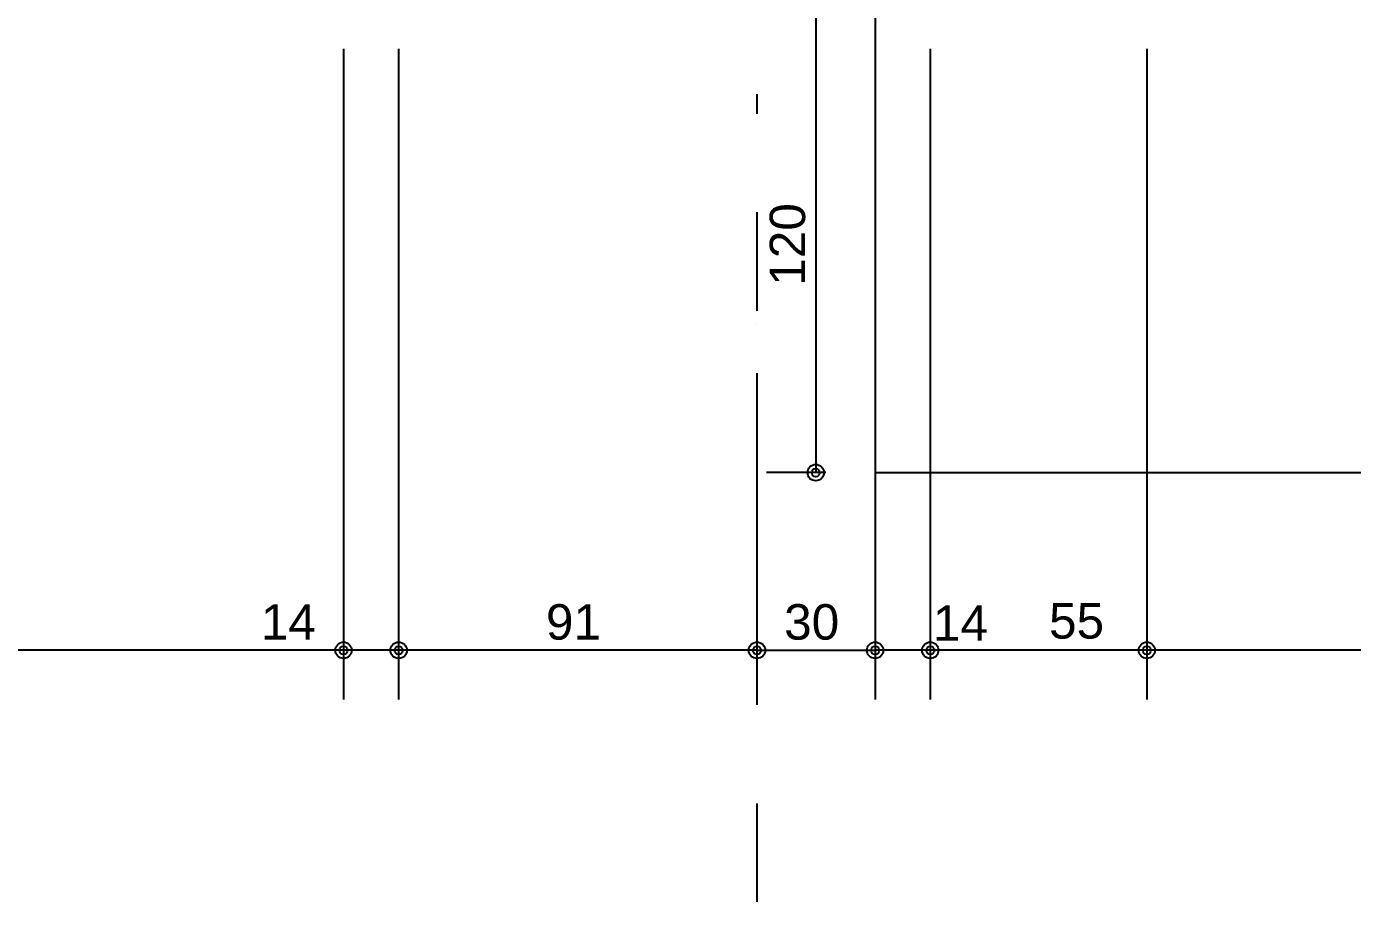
# Model space of a CAD drawing. Extents: x 0 to 119, y 0 to 84.
# Drawn here: x 22.53 to 29.26, y 35.26 to 39.7 of the extents above; entities that cross this region are included whole.
import ezdxf

# ---------------------------------------------------------------- set-up
doc = ezdxf.new("R2010")
doc.units = 0
doc.header["$MEASUREMENT"] = 0
doc.linetypes.add('ESTILO_TQS_0003', pattern=[1.5, 0.5, -0.4, 0.1, -0.5])
for name, color, linetype in [('18', 6, 'CONTINUOUS'), ('3', 7, 'CONTINUOUS'), ('35', 255, 'CONTINUOUS')]:
    doc.layers.add(name, color=color, linetype=linetype)
doc.styles.add('TQS_ARIAL', font='arial.ttf')

msp = doc.modelspace()

# ---------------------------------------------------------------- linework, layer by layer
at = {"layer": '18', "color": 6, "linetype": 'ESTILO_TQS_0003'}
msp.add_line((26.2378, 71.761279), (26.2378, 35.258524), dxfattribs=at)
at = {"layer": '3', "color": 7, "linetype": 'Continuous'}
msp.add_lwpolyline([(26.8378, 39.84), (26.8378, 37.44), (33.6178, 37.44), (33.6178, 38.44)], dxfattribs=at)
at = {"layer": '35', "color": 255, "linetype": 'Continuous'}
for p, q in [((26.536339, 39.84), (26.536339, 37.44)), ((24.1378, 39.59), (24.1378, 36.288276)), ((24.1378, 39.59), (24.1378, 36.288276)), ((24.4178, 39.59), (24.4178, 36.288276)), ((24.4178, 39.59), (24.4178, 36.288276)), ((26.8378, 39.59), (26.8378, 36.288276)), ((27.1178, 39.59), (27.1178, 36.288276)), ((27.1178, 39.59), (27.1178, 36.288276)), ((28.2178, 39.59), (28.2178, 36.288276)), ((28.2178, 39.59), (28.2178, 36.288276)), ((26.2378, 38.195274), (26.2378, 38.195274)), ((26.2378, 37.945274), (26.2378, 36.288276)), ((26.5878, 37.44), (26.286339, 37.44)), ((26.8378, 37.44), (26.8378, 37.44)), ((26.2378, 37.336838), (26.2378, 37.336838)), ((26.8378, 37.248595), (26.8378, 37.248595)), ((26.2378, 37.086838), (26.2378, 36.288276)), ((26.8378, 36.998595), (26.8378, 36.288276)), ((24.1378, 36.538276), (16.8178, 36.538276)), ((24.4178, 36.538276), (24.1378, 36.538276)), ((26.2378, 36.538276), (24.4178, 36.538276)), ((26.2378, 36.538276), (26.8378, 36.538276)), ((27.1178, 36.538276), (26.8378, 36.538276)), ((28.2178, 36.538276), (27.1178, 36.538276)), ((31.2378, 36.538276), (28.2178, 36.538276))]:
    msp.add_line(p, q, dxfattribs=at)
for centre, radius in [((26.536339, 37.44), 0.041625), ((26.536339, 37.44), 0.02075), ((24.1378, 36.538276), 0.041625), ((24.1378, 36.538276), 0.041625), ((24.4178, 36.538276), 0.041625), ((24.4178, 36.538276), 0.041625), ((26.2378, 36.538276), 0.041625), ((26.2378, 36.538276), 0.041625), ((26.8378, 36.538276), 0.041625), ((26.8378, 36.538276), 0.041625), ((27.1178, 36.538276), 0.041625), ((27.1178, 36.538276), 0.041625), ((28.2178, 36.538276), 0.041625), ((28.2178, 36.538276), 0.041625), ((24.1378, 36.538276), 0.02075), ((24.1378, 36.538276), 0.02075), ((24.4178, 36.538276), 0.02075), ((24.4178, 36.538276), 0.02075), ((26.2378, 36.538276), 0.02075), ((26.2378, 36.538276), 0.02075), ((26.8378, 36.538276), 0.02075), ((26.8378, 36.538276), 0.02075), ((27.1178, 36.538276), 0.02075), ((27.1178, 36.538276), 0.02075), ((28.2178, 36.538276), 0.02075), ((28.2178, 36.538276), 0.02075)]:
    msp.add_circle(centre, radius, dxfattribs=at)

# ---------------------------------------------------------------- texts
at = {"layer": '35', "color": 255, "linetype": 'Continuous', "style": 'TQS_ARIAL'}
msp.add_text('120', height=0.18, rotation=90, dxfattribs=at).set_placement((26.482339, 38.388))
for s, p in [('14', (23.7178, 36.592276)), ('91', (25.1658, 36.592276)), ('30', (26.3758, 36.592276)), ('55', (27.721055, 36.597718)), ('14', (27.131247, 36.586483))]:
    msp.add_text(s, height=0.18, dxfattribs=at).set_placement(p)

doc.saveas('drawing.dxf')
